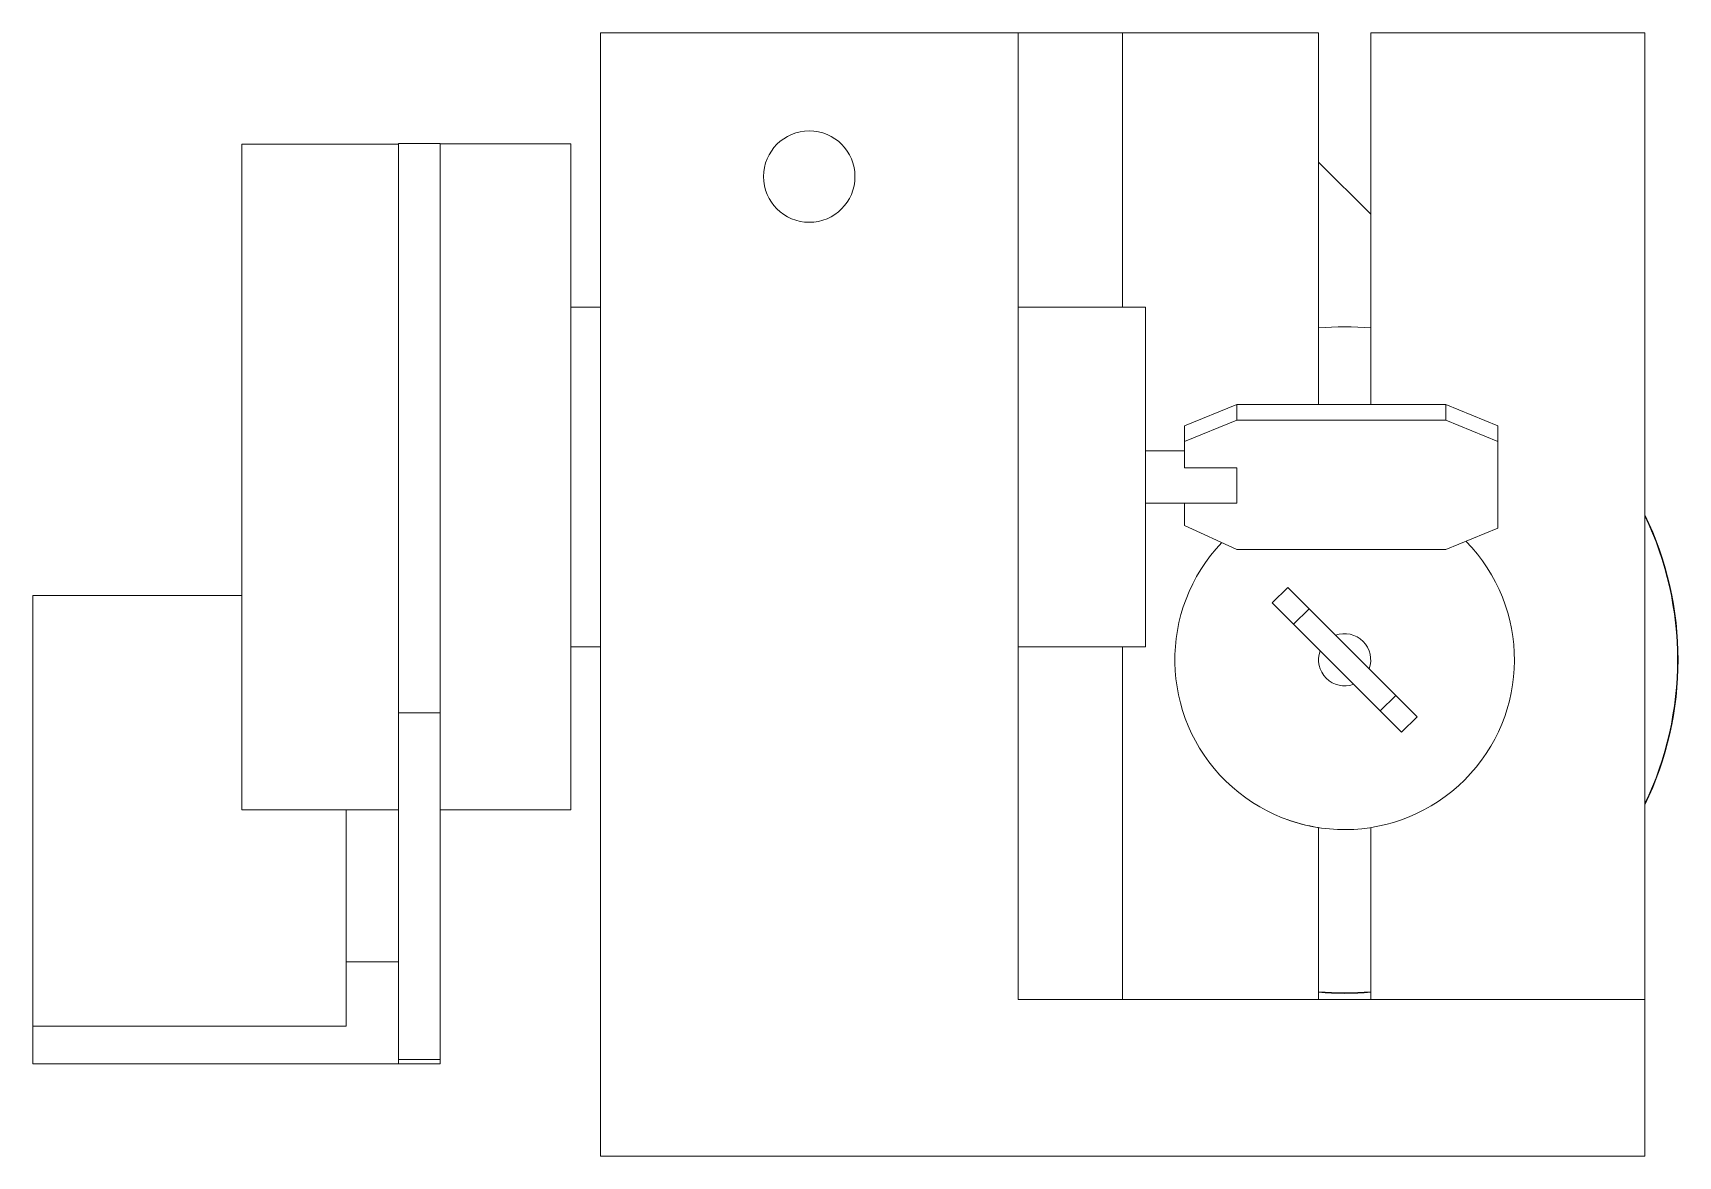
# Paper-space layout '_左视' of a CAD drawing. Header units: millimetres. Extents: x 568.4 to 631.4, y 398.6 to 441.6.
import ezdxf

# ---------------------------------------------------------------- set-up
doc = ezdxf.new("R2010")
doc.units = ezdxf.units.MM

psp = doc.layouts.new('_左视')

# ---------------------------------------------------------------- linework, layer by layer
at = {"color": 7, "linetype": 'Continuous', "lineweight": 15}
for p, q in [((590.119, 398.61), (590.119, 441.61)), ((617.619, 441.61), (590.119, 441.61)), ((606.119, 404.61), (606.119, 441.61)), ((617.619, 427.382), (617.619, 441.61)), ((619.619, 441.61), (619.619, 427.382)), ((630.119, 441.61), (619.619, 441.61)), ((630.119, 441.61), (630.119, 398.61)), ((582.39, 437.355), (576.39, 437.355)), ((576.39, 437.355), (576.39, 411.865)), ((583.99, 437.379), (582.39, 437.379)), ((582.39, 437.379), (582.39, 402.142)), ((583.99, 437.379), (583.99, 402.142)), ((588.99, 437.36), (583.99, 437.36)), ((588.99, 437.36), (588.99, 411.86)), ((619.619, 434.668), (617.619, 436.668)), ((590.119, 431.11), (588.99, 431.11)), ((610.99, 431.11), (606.119, 431.11)), ((610.99, 431.11), (610.99, 418.11)), ((612.49, 426.566), (614.49, 427.382)), ((614.49, 426.788), (614.49, 427.382)), ((614.49, 427.382), (622.49, 427.382)), ((622.49, 426.788), (622.49, 427.382)), ((622.49, 427.382), (624.49, 426.566)), ((614.49, 426.788), (612.49, 425.972)), ((622.49, 426.788), (614.49, 426.788)), ((624.49, 425.972), (622.49, 426.788)), ((624.49, 422.655), (624.49, 426.566)), ((612.49, 425.61), (610.99, 425.61)), ((612.49, 424.955), (614.49, 424.955)), ((614.49, 423.61), (614.49, 424.955)), ((610.99, 423.61), (614.49, 423.61)), ((624.49, 422.655), (622.49, 421.838)), ((614.49, 421.838), (622.49, 421.838)), ((615.848, 419.788), (616.442, 420.382)), ((616.442, 420.382), (621.391, 415.432)), ((568.39, 402.142), (568.39, 420.073)), ((568.39, 420.073), (576.39, 420.073)), ((620.797, 414.838), (615.848, 419.788)), ((617.258, 419.566), (616.664, 418.972)), ((588.99, 418.11), (590.119, 418.11)), ((606.119, 418.11), (610.99, 418.11)), ((620.575, 416.249), (619.981, 415.655)), ((582.39, 415.581), (583.99, 415.581)), ((621.391, 415.432), (620.797, 414.838)), ((576.39, 411.865), (582.39, 411.865)), ((580.39, 411.865), (580.39, 403.579)), ((583.99, 411.86), (588.99, 411.86)), ((617.619, 404.61), (617.619, 411.188)), ((619.619, 404.61), (619.619, 411.188)), ((582.39, 406.044), (580.39, 406.044)), ((606.119, 404.61), (630.119, 404.61)), ((580.39, 403.579), (568.39, 403.579)), ((583.99, 402.142), (568.39, 402.142)), ((583.99, 402.303), (582.39, 402.303)), ((590.119, 398.61), (630.119, 398.61))]:
    psp.add_line(p, q, dxfattribs=at)
at = {"color": 8, "linetype": 'Continuous', "lineweight": 15}
for p, q in [((610.119, 431.11), (610.119, 441.61)), ((610.119, 404.61), (610.119, 418.11))]:
    psp.add_line(p, q, dxfattribs=at)
at = {"color": 144, "linetype": 'Continuous', "lineweight": 0}
for p, q in [((612.49, 426.566), (612.49, 424.955)), ((612.49, 423.61), (612.49, 422.755)), ((612.49, 422.755), (614.49, 421.838))]:
    psp.add_line(p, q, dxfattribs=at)
at = {"color": 7, "linetype": 'Continuous', "lineweight": 15}
psp.add_circle((598.119, 436.11), 1.75, dxfattribs=at)
for radius, start, end in [(12.75, 85.50159, 94.49841), (12.769, 334.23975, 25.76025), (12.75, 334.41701, 25.58299), (6.5, 136.31039, 44.36408), (1, 339.83459, 110.16541), (1, 159.83459, 290.16541), (12.75, 265.50159, 274.49841), (12.769, 265.50829, 274.49171)]:
    psp.add_arc((618.619, 417.61), radius, start, end, dxfattribs=at)
at = {"color": 144, "linetype": 'Continuous', "lineweight": 0}
psp.add_open_spline([(617.619, 411.188), (617.473, 411.214), (617.18, 411.265), (616.783, 411.369), (616.538, 411.455), (616.433, 411.492)], degree=3, knots=[0, 0, 0, 0, 0.364248, 0.726828, 1, 1, 1, 1], dxfattribs=at)

doc.saveas('drawing.dxf')
